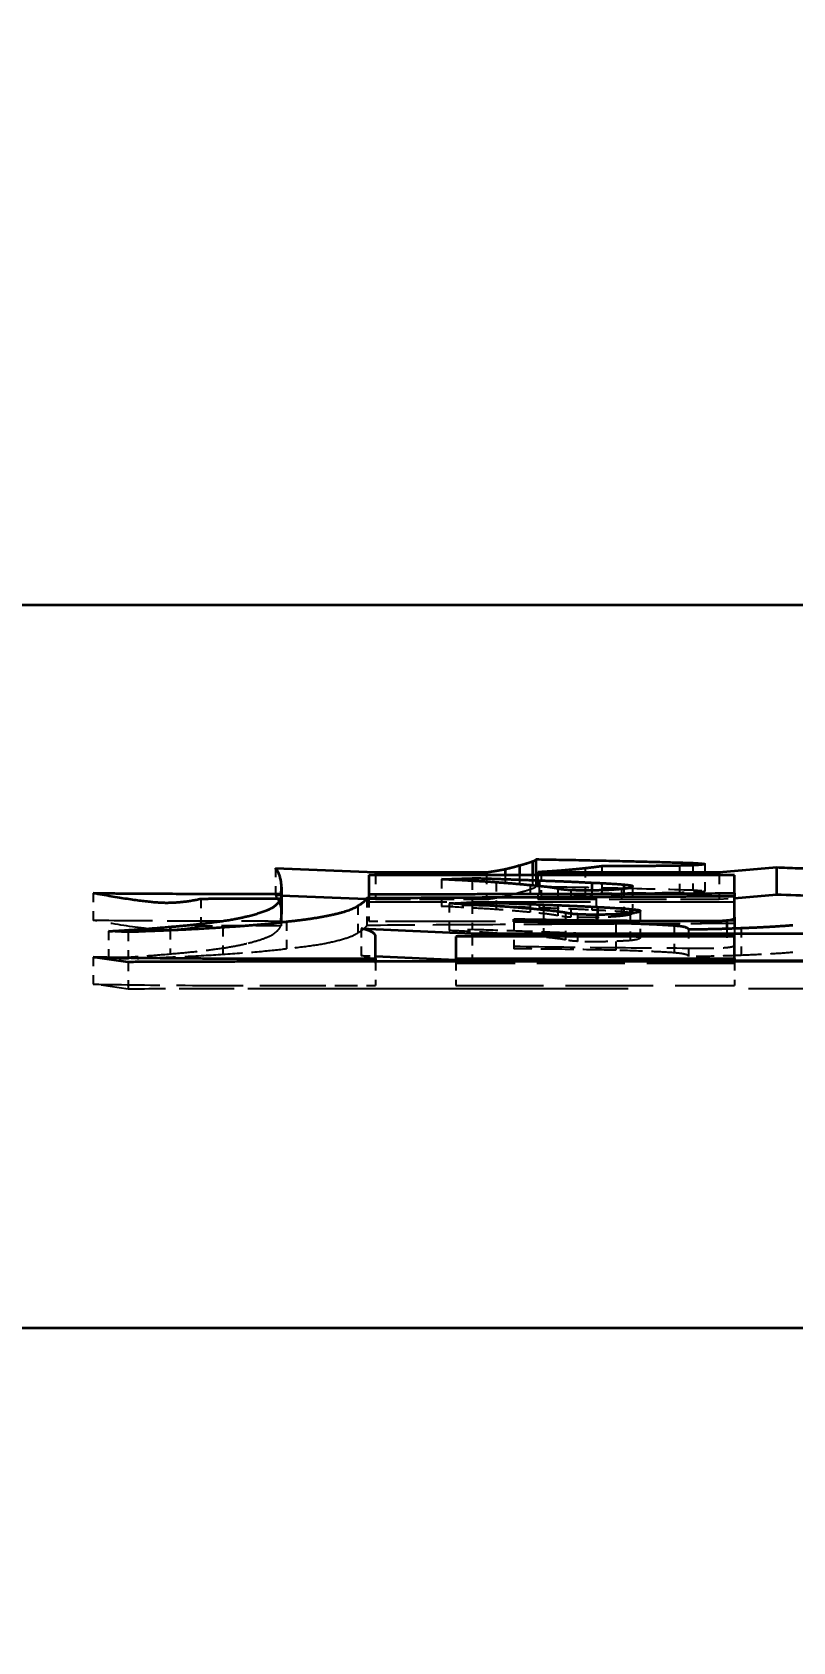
# Model space of a CAD drawing. Header units: millimetres. Extents: x 200 to 5740, y 200 to 4000.
# Drawn here: x 3976.83 to 3985.25, y 1942.54 to 1960.34 of the extents above; entities that cross this region are included whole.
import ezdxf

# ---------------------------------------------------------------- set-up
doc = ezdxf.new("R2010")
doc.units = ezdxf.units.MM
doc.header["$LTSCALE"] = 20
doc.linetypes.add('DASHED', pattern=[0.2067, 0.1654, -0.0413])
for name, color, linetype, lineweight in [('可見 (ISO)', 7, 'Continuous', 35), ('標註 (ISO)', 7, 'Continuous', 18), ('隱藏 (ISO)', 7, 'DASHED', 25)]:
    doc.layers.add(name, color=color, linetype=linetype, lineweight=lineweight)
doc.styles.add('註記文字 (JIS)', font='kaiu.ttf')
doc.dimstyles.new('預設 (JIS)', dxfattribs={"dimscale": 20, "dimtxt": 3, "dimasz": 3, "dimexe": 2, "dimexo": 1, "dimgap": 0.8, "dimtad": 1, "dimrnd": 1e-08, "dimdsep": 46, "dimtxsty": '註記文字 (JIS)', "dimblk": 'Filled-1', "dimcen": 0.09, "dimdle": 10, "dimclrd": 256, "dimclre": 256, "dimclrt": 256, "dimadec": 0, "dimazin": 2, "dimtfac": 0.833333, "dimtmove": 0, "dimatfit": 3, "dimfxl": 0, "dimtolj": 1, "dimtzin": 0, "dimlwd": -1, "dimlwe": -1, "dimarcsym": 0})

# ---------------------------------------------------------------- blocks, each defined once
blk = doc.blocks.new('Filled-1')
at = {"color": 0}
for p, q in [((0, 0), (-1, 0.16667)), ((-1, 0.16667), (-1, -0.16667)), ((-1, 0), (0, 0)), ((-1, -0.16667), (0, 0))]:
    blk.add_line(p, q, dxfattribs=at)
at = {"color": 0, "flags": 128}
blk.add_lwpolyline([(-1, -0.16667), (0, 0)], dxfattribs=at)
at = {"color": 0}
blk.add_solid([(-1, -0.16667), (0, 0), (-1, 0.16667), (-1, -0.16667)], dxfattribs=at)
blk = doc.blocks.new('*D40')
at = {"layer": 'Defpoints', "color": 0}
for p in [(3955.283, 2448.006), (4476.873, 2448.006), (4342.783, 958.006)]:
    blk.add_point(p, dxfattribs=at)
at = {"layer": '標註 (ISO)'}
for p, q in [((3975.283, 2448.006), (4516.873, 2448.006)), ((4476.873, 1018.006), (4476.873, 2388.006)), ((4362.783, 958.006), (4516.873, 958.006))]:
    blk.add_line(p, q, dxfattribs=at)
at = {"layer": '標註 (ISO)', "xscale": 60, "yscale": 60, "zscale": 60}
for p, rotation in [((4476.873, 2448.006), 90), ((4476.873, 958.006), 270)]:
    blk.add_blockref('Filled-1', p, dxfattribs=dict(at, rotation=rotation))
at = {"layer": '標註 (ISO)', "insert": (4396.895, 1625.603), "char_height": 60, "attachment_point": 1, "rotation": 90, "style": '註記文字 (JIS)'}
blk.add_mtext('\\A1;1490', dxfattribs=at)

msp = doc.modelspace()

# ---------------------------------------------------------------- linework, layer by layer
at = {"layer": '可見 (ISO)'}
for p, q in [((3772.283, 1954.006), (4222.283, 1954.006)), ((3982.221, 1951.125), (3982.221, 1951.015)), ((3982.367, 1951.17), (3982.367, 1951.015)), ((3982.403, 1951.192), (3982.403, 1951.015)), ((3984.141, 1951.151), (3984.141, 1951.125)), ((3979.522, 1951.093), (3980.628, 1951.048)), ((3980.555, 1951.015), (3980.555, 1950.807)), ((3984.603, 1951.015), (3980.555, 1951.015)), ((3980.628, 1951.048), (3980.628, 1951.015)), ((3980.628, 1951.048), (3981.856, 1951.048)), ((3981.358, 1950.97), (3981.698, 1950.984)), ((3981.698, 1950.984), (3981.698, 1950.953)), ((3981.856, 1951.048), (3981.856, 1951.015)), ((3982.063, 1951.083), (3982.063, 1951.015)), ((3982.427, 1951.048), (3984.433, 1951.048)), ((3982.427, 1951.048), (3982.427, 1951.015)), ((3982.44, 1950.958), (3982.44, 1950.895)), ((3984.433, 1951.048), (3985.065, 1951.103)), ((3984.433, 1951.048), (3984.433, 1951.015)), ((3984.603, 1950.816), (3984.603, 1951.015)), ((3985.065, 1951.103), (3985.065, 1950.803)), ((3979.583, 1950.808), (3979.583, 1950.756)), ((3979.588, 1950.884), (3979.588, 1950.584)), ((3979.588, 1950.791), (3980.527, 1950.753)), ((3980.555, 1950.807), (3980.555, 1950.76)), ((3980.555, 1950.807), (3980.738, 1950.807)), ((3983.023, 1950.933), (3983.023, 1950.847)), ((3983.376, 1950.912), (3983.376, 1950.864)), ((3984.603, 1950.816), (3984.603, 1950.781)), ((3984.603, 1950.763), (3985.065, 1950.803)), ((3984.603, 1950.55), (3984.603, 1950.781)), ((3979.583, 1950.756), (3979.583, 1950.492)), ((3981.443, 1950.703), (3981.698, 1950.717)), ((3981.698, 1950.717), (3981.698, 1950.69)), ((3982.488, 1950.69), (3982.488, 1950.631)), ((3983.084, 1950.664), (3983.084, 1950.579)), ((3983.448, 1950.641), (3983.448, 1950.592)), ((3978.355, 1950.445), (3978.355, 1950.405)), ((3980.47, 1950.426), (3981.698, 1950.372)), ((3982.16, 1950.5), (3982.16, 1950.53)), ((3984.518, 1950.517), (3984.518, 1950.422)), ((3984.603, 1950.55), (3984.603, 1950.425)), ((3977.893, 1950.387), (3977.675, 1950.396)), ((3980.628, 1950.093), (3980.628, 1950.342)), ((3981.516, 1950.337), (3981.516, 1950.093)), ((3984.603, 1950.337), (3981.516, 1950.337)), ((3981.698, 1950.372), (3981.698, 1950.337)), ((3981.698, 1950.372), (3992.638, 1950.372)), ((3984.603, 1950.093), (3984.603, 1950.337)), ((3977.893, 1950.055), (3977.504, 1950.11)), ((3979.826, 1950.093), (3980.628, 1950.093)), ((3996.747, 1950.06), (3979.826, 1950.06)), ((3980.628, 1950.12), (3981.516, 1950.08)), ((3980.628, 1950.093), (3980.628, 1950.06)), ((3981.516, 1950.093), (3981.516, 1950.06)), ((3981.516, 1950.093), (3984.603, 1950.093)), ((3984.603, 1950.093), (3984.603, 1950.06)), ((3984.603, 1950.072), (3985.551, 1950.072)), ((4222.283, 1946.006), (3772.283, 1946.006))]:
    msp.add_line(p, q, dxfattribs=at)
for points, degree in [([(3982.063, 1951.083), (3982.148, 1951.103), (3982.221, 1951.125)], 2), ([(3982.221, 1951.125), (3982.306, 1951.146), (3982.367, 1951.17)], 2), ([(3982.367, 1951.17), (3982.403, 1951.181), (3982.403, 1951.192)], 2), ([(3982.403, 1951.192), (3983.351, 1951.176), (3984.141, 1951.151)], 2), ([(3983.995, 1951.121), (3983.534, 1951.114), (3983.132, 1951.114)], 2), ([(3984.275, 1951.138), (3984.275, 1951.127), (3983.995, 1951.121)], 2), ([(3984.141, 1951.151), (3984.275, 1951.144), (3984.275, 1951.138)], 2), ([(3979.583, 1950.808), (3979.607, 1950.985), (3979.522, 1951.093)], 2), ([(3981.965, 1950.936), (3981.735, 1950.952), (3981.358, 1950.97)], 2), ([(3981.698, 1950.984), (3982.099, 1950.972), (3982.44, 1950.958)], 2), ([(3981.856, 1951.048), (3981.978, 1951.066), (3982.063, 1951.083)], 2), ([(3982.464, 1951.051), (3982.44, 1951.048), (3982.427, 1951.048)], 2), ([(3982.44, 1950.958), (3982.829, 1950.944), (3983.023, 1950.933)], 2), ([(3982.731, 1951.07), (3982.61, 1951.059), (3982.464, 1951.051)], 2), ([(3982.95, 1951.091), (3982.853, 1951.08), (3982.731, 1951.07)], 2), ([(3983.132, 1951.114), (3983.047, 1951.102), (3982.95, 1951.091)], 2), ([(3985.065, 1951.103), (3985.794, 1951.077), (3986.135, 1951.051)], 2), ([(3978.319, 1950.708), (3978.088, 1950.708), (3977.504, 1950.817)], 2), ([(3977.504, 1950.817), (3978.331, 1950.81), (3979.583, 1950.808)], 2), ([(3983.072, 1950.774), (3981.722, 1950.767), (3980.531, 1950.76)], 2), ([(3980.738, 1950.807), (3982.488, 1950.807), (3984.603, 1950.816)], 2), ([(3982.342, 1950.904), (3982.16, 1950.921), (3981.965, 1950.936)], 2), ([(3982.646, 1950.867), (3982.549, 1950.886), (3982.342, 1950.904)], 2), ([(3982.792, 1950.85), (3982.707, 1950.853), (3982.646, 1950.867)], 2), ([(3982.974, 1950.847), (3982.865, 1950.847), (3982.792, 1950.85)], 2), ([(3983.351, 1950.861), (3983.193, 1950.847), (3982.974, 1950.847)], 2), ([(3983.023, 1950.933), (3983.29, 1950.922), (3983.376, 1950.912)], 2), ([(3984.603, 1950.781), (3983.898, 1950.777), (3983.072, 1950.774)], 2), ([(3983.473, 1950.895), (3983.473, 1950.874), (3983.351, 1950.861)], 2), ([(3983.376, 1950.912), (3983.473, 1950.905), (3983.473, 1950.895)], 2), ([(3985.065, 1950.803), (3985.209, 1950.798), (3985.353, 1950.793), (3985.491, 1950.787)], 3), ([(3978.696, 1950.752), (3978.501, 1950.708), (3978.319, 1950.708)], 2), ([(3979.583, 1950.756), (3979.121, 1950.754), (3978.696, 1950.752)], 2), ([(3979.218, 1950.564), (3979.401, 1950.609), (3979.486, 1950.656)], 2), ([(3979.486, 1950.656), (3979.559, 1950.702), (3979.583, 1950.756)], 2), ([(3980.434, 1950.676), (3980.373, 1950.626), (3980.154, 1950.576)], 2), ([(3980.531, 1950.76), (3980.507, 1950.717), (3980.434, 1950.676)], 2), ([(3982.038, 1950.669), (3981.82, 1950.685), (3981.443, 1950.703)], 2), ([(3981.698, 1950.717), (3982.123, 1950.705), (3982.488, 1950.69)], 2), ([(3982.427, 1950.637), (3982.245, 1950.654), (3982.038, 1950.669)], 2), ([(3982.731, 1950.6), (3982.622, 1950.619), (3982.427, 1950.637)], 2), ([(3982.488, 1950.69), (3982.865, 1950.676), (3983.084, 1950.664)], 2), ([(3982.865, 1950.583), (3982.792, 1950.586), (3982.731, 1950.6)], 2), ([(3983.448, 1950.592), (3983.266, 1950.578), (3983.047, 1950.578)], 2), ([(3983.084, 1950.664), (3983.351, 1950.651), (3983.448, 1950.641)], 2), ([(3983.448, 1950.641), (3983.558, 1950.633), (3983.558, 1950.623)], 2), ([(3983.558, 1950.623), (3983.558, 1950.604), (3983.448, 1950.592)], 2), ([(3977.675, 1950.396), (3978.051, 1950.417), (3978.355, 1950.445)], 2), ([(3978.939, 1950.437), (3978.574, 1950.411), (3977.893, 1950.387)], 2), ([(3978.355, 1950.445), (3978.635, 1950.468), (3978.841, 1950.496)], 2), ([(3978.841, 1950.496), (3979.06, 1950.524), (3979.218, 1950.564)], 2), ([(3979.644, 1950.499), (3979.388, 1950.466), (3978.939, 1950.437)], 2), ([(3979.583, 1950.509), (3979.586, 1950.534), (3979.588, 1950.559), (3979.588, 1950.584)], 3), ([(3980.154, 1950.576), (3979.972, 1950.534), (3979.644, 1950.499)], 2), ([(3980.628, 1950.342), (3980.628, 1950.39), (3980.47, 1950.426)], 2), ([(3982.16, 1950.53), (3983.327, 1950.509), (3984.275, 1950.509)], 2), ([(3983.29, 1950.484), (3982.804, 1950.496), (3982.16, 1950.5)], 2), ([(3983.047, 1950.578), (3982.95, 1950.578), (3982.865, 1950.583)], 2), ([(3983.935, 1950.456), (3983.752, 1950.472), (3983.29, 1950.484)], 2), ([(3984.093, 1950.415), (3984.093, 1950.445), (3983.935, 1950.456)], 2), ([(3984.676, 1950.428), (3984.36, 1950.415), (3984.093, 1950.415)], 2), ([(3984.275, 1950.509), (3984.457, 1950.509), (3984.518, 1950.517)], 2), ([(3984.518, 1950.517), (3984.603, 1950.522), (3984.603, 1950.55)], 2), ([(3985.247, 1950.461), (3985.029, 1950.441), (3984.676, 1950.428)], 2), ([(3977.504, 1950.11), (3978.38, 1950.093), (3979.826, 1950.093)], 2), ([(3979.826, 1950.06), (3978.416, 1950.059), (3977.893, 1950.055)], 2)]:
    msp.add_open_spline(points, degree=degree, dxfattribs=at)
at = {"layer": '隱藏 (ISO)', "ltscale": 0.02847}
for p, q in [((3983.995, 1951.121), (3983.995, 1950.822)), ((3984.275, 1951.138), (3984.275, 1950.838)), ((3979.522, 1951.093), (3979.522, 1950.793)), ((3981.358, 1950.97), (3981.358, 1950.671)), ((3982.464, 1951.051), (3982.464, 1950.752)), ((3982.95, 1951.091), (3982.95, 1950.791)), ((3983.132, 1951.114), (3983.132, 1950.814)), ((3977.504, 1950.817), (3977.504, 1950.518)), ((3981.965, 1950.936), (3981.965, 1950.637)), ((3982.342, 1950.904), (3982.342, 1950.605)), ((3982.646, 1950.867), (3982.646, 1950.568)), ((3982.792, 1950.85), (3982.792, 1950.551)), ((3983.072, 1950.774), (3983.072, 1950.475)), ((3983.351, 1950.861), (3983.351, 1950.562)), ((3983.473, 1950.895), (3983.473, 1950.596)), ((3978.696, 1950.752), (3978.696, 1950.453)), ((3980.434, 1950.676), (3980.434, 1950.377)), ((3980.531, 1950.76), (3980.531, 1950.46)), ((3981.443, 1950.703), (3981.443, 1950.404)), ((3982.731, 1950.6), (3982.731, 1950.301)), ((3983.448, 1950.592), (3983.448, 1950.292)), ((3983.558, 1950.623), (3983.558, 1950.323)), ((3978.939, 1950.437), (3978.939, 1950.138)), ((3979.644, 1950.499), (3979.644, 1950.2)), ((3980.47, 1950.426), (3980.47, 1950.127)), ((3982.16, 1950.5), (3982.16, 1950.201)), ((3982.865, 1950.583), (3982.865, 1950.284)), ((3983.29, 1950.484), (3983.29, 1950.185)), ((3983.935, 1950.456), (3983.935, 1950.157)), ((3984.093, 1950.415), (3984.093, 1950.116)), ((3984.676, 1950.428), (3984.676, 1950.129)), ((3977.675, 1950.396), (3977.675, 1950.097)), ((3977.893, 1950.387), (3977.893, 1950.087)), ((3977.504, 1950.11), (3977.504, 1949.81)), ((3977.893, 1950.055), (3977.893, 1949.756))]:
    msp.add_line(p, q, dxfattribs=at)
at = {"layer": '隱藏 (ISO)', "ltscale": 0.026013}
msp.add_line((3984.141, 1951.125), (3984.141, 1950.852), dxfattribs=at)
at = {"layer": '隱藏 (ISO)', "ltscale": 0.025336}
for p, q in [((3980.628, 1951.015), (3980.628, 1950.749)), ((3981.856, 1951.015), (3981.856, 1950.749)), ((3982.427, 1951.015), (3982.427, 1950.749)), ((3984.433, 1951.015), (3984.433, 1950.749))]:
    msp.add_line(p, q, dxfattribs=at)
at = {"layer": '隱藏 (ISO)', "ltscale": 0.022412}
msp.add_line((3981.698, 1950.953), (3981.698, 1950.717), dxfattribs=at)
at = {"layer": '隱藏 (ISO)', "ltscale": 0.021988}
msp.add_line((3982.063, 1951.015), (3982.063, 1950.784), dxfattribs=at)
at = {"layer": '隱藏 (ISO)', "ltscale": 0.017998}
msp.add_line((3982.221, 1951.015), (3982.221, 1950.826), dxfattribs=at)
at = {"layer": '隱藏 (ISO)', "ltscale": 0.013724}
msp.add_line((3982.367, 1951.015), (3982.367, 1950.87), dxfattribs=at)
at = {"layer": '隱藏 (ISO)', "ltscale": 0.011587}
msp.add_line((3982.403, 1951.015), (3982.403, 1950.893), dxfattribs=at)
at = {"layer": '隱藏 (ISO)', "ltscale": 0.007449}
msp.add_line((3979.522, 1950.793), (3979.588, 1950.791), dxfattribs=at)
at = {"layer": '隱藏 (ISO)', "ltscale": 0.022475}
msp.add_line((3982.44, 1950.895), (3982.44, 1950.658), dxfattribs=at)
at = {"layer": '隱藏 (ISO)', "ltscale": 0.020225}
msp.add_line((3983.023, 1950.847), (3983.023, 1950.634), dxfattribs=at)
at = {"layer": '隱藏 (ISO)', "ltscale": 0.023891}
msp.add_line((3983.376, 1950.864), (3983.376, 1950.613), dxfattribs=at)
at = {"layer": '隱藏 (ISO)', "ltscale": 0.011488}
msp.add_line((3980.527, 1950.753), (3980.628, 1950.749), dxfattribs=at)
at = {"layer": '隱藏 (ISO)', "ltscale": 0.023995}
msp.add_line((3980.555, 1950.76), (3980.555, 1950.508), dxfattribs=at)
at = {"layer": '隱藏 (ISO)', "ltscale": 0.385393}
msp.add_line((3984.603, 1950.716), (3980.555, 1950.716), dxfattribs=at)
at = {"layer": '隱藏 (ISO)', "ltscale": 0.116821}
msp.add_line((3980.628, 1950.749), (3981.856, 1950.749), dxfattribs=at)
at = {"layer": '隱藏 (ISO)', "ltscale": 0.038434}
msp.add_line((3981.358, 1950.671), (3981.698, 1950.684), dxfattribs=at)
at = {"layer": '隱藏 (ISO)', "ltscale": 0.025919}
msp.add_line((3981.698, 1950.69), (3981.698, 1950.417), dxfattribs=at)
at = {"layer": '隱藏 (ISO)', "ltscale": 0.19091}
msp.add_line((3982.427, 1950.749), (3984.433, 1950.749), dxfattribs=at)
at = {"layer": '隱藏 (ISO)', "ltscale": 0.022857}
msp.add_line((3982.488, 1950.631), (3982.488, 1950.39), dxfattribs=at)
at = {"layer": '隱藏 (ISO)', "ltscale": 0.027834}
msp.add_line((3984.433, 1950.749), (3984.603, 1950.763), dxfattribs=at)
at = {"layer": '隱藏 (ISO)', "ltscale": 0.003239}
msp.add_line((3979.583, 1950.492), (3979.583, 1950.457), dxfattribs=at)
at = {"layer": '隱藏 (ISO)', "ltscale": 0.017265}
msp.add_line((3980.555, 1950.508), (3980.738, 1950.508), dxfattribs=at)
at = {"layer": '隱藏 (ISO)', "ltscale": 0.031919}
msp.add_line((3981.443, 1950.404), (3981.698, 1950.417), dxfattribs=at)
at = {"layer": '隱藏 (ISO)', "ltscale": 0.020358}
msp.add_line((3983.084, 1950.579), (3983.084, 1950.364), dxfattribs=at)
at = {"layer": '隱藏 (ISO)', "ltscale": 0.019494}
msp.add_line((3984.518, 1950.422), (3984.518, 1950.217), dxfattribs=at)
at = {"layer": '隱藏 (ISO)', "ltscale": 0.00831}
msp.add_line((3984.603, 1950.425), (3984.603, 1950.337), dxfattribs=at)
at = {"layer": '隱藏 (ISO)', "ltscale": 0.024679}
msp.add_line((3978.355, 1950.405), (3978.355, 1950.145), dxfattribs=at)
at = {"layer": '隱藏 (ISO)', "ltscale": 0.025193}
msp.add_line((3981.698, 1950.337), (3981.698, 1950.072), dxfattribs=at)
at = {"layer": '隱藏 (ISO)', "ltscale": 0.025604}
msp.add_line((3977.893, 1950.087), (3977.675, 1950.097), dxfattribs=at)
at = {"layer": '隱藏 (ISO)', "ltscale": 0.018469}
msp.add_line((3980.47, 1950.127), (3980.628, 1950.12), dxfattribs=at)
at = {"layer": '隱藏 (ISO)', "ltscale": 0.025265}
for p, q in [((3980.628, 1950.06), (3980.628, 1949.794)), ((3981.516, 1950.06), (3981.516, 1949.794)), ((3984.603, 1950.06), (3984.603, 1949.794))]:
    msp.add_line(p, q, dxfattribs=at)
at = {"layer": '隱藏 (ISO)', "ltscale": 0.021325}
msp.add_line((3981.516, 1950.08), (3981.698, 1950.072), dxfattribs=at)
at = {"layer": '隱藏 (ISO)', "ltscale": 0.276575}
msp.add_line((3981.698, 1950.072), (3984.603, 1950.072), dxfattribs=at)
at = {"layer": '隱藏 (ISO)', "ltscale": 0.293939}
for p, q in [((3984.603, 1950.038), (3981.516, 1950.038)), ((3981.516, 1949.794), (3984.603, 1949.794))]:
    msp.add_line(p, q, dxfattribs=at)
at = {"layer": '隱藏 (ISO)', "ltscale": 0.09217}
msp.add_line((3977.893, 1949.756), (3977.504, 1949.81), dxfattribs=at)
at = {"layer": '隱藏 (ISO)', "ltscale": 0.076304}
msp.add_line((3979.826, 1949.794), (3980.628, 1949.794), dxfattribs=at)
at = {"layer": '隱藏 (ISO)', "ltscale": 1.611329}
msp.add_line((3996.747, 1949.76), (3979.826, 1949.76), dxfattribs=at)
at = {"layer": '隱藏 (ISO)', "ltscale": 0.324429}
msp.add_open_spline([(3979.588, 1950.584), (3979.588, 1950.613), (3979.586, 1950.641), (3979.571, 1950.709), (3979.554, 1950.753), (3979.522, 1950.793)], degree=3, knots=[-0.3342074, -0.3342074, -0.3342074, -0.3342074, -0.1986465, -0.1986465, 0, 0, 0, 0], dxfattribs=at)
at = {"layer": '隱藏 (ISO)', "ltscale": 0.057782}
msp.add_open_spline([(3981.856, 1950.749), (3981.896, 1950.755), (3981.933, 1950.76), (3982.002, 1950.772), (3982.034, 1950.778), (3982.063, 1950.784)], degree=3, knots=[-0.06076224, -0.06076224, -0.06076224, -0.06076224, -0.02978654, -0.02978654, 0, 0, 0, 0], dxfattribs=at)
at = {"layer": '隱藏 (ISO)', "ltscale": 0.066463}
msp.add_open_spline([(3982.063, 1950.784), (3982.092, 1950.79), (3982.119, 1950.797), (3982.172, 1950.811), (3982.197, 1950.818), (3982.221, 1950.826)], degree=3, knots=[-0.06980935, -0.06980935, -0.06980935, -0.06980935, -0.0360205, -0.0360205, 0, 0, 0, 0], dxfattribs=at)
at = {"layer": '隱藏 (ISO)', "ltscale": 0.070757}
msp.add_open_spline([(3982.221, 1950.826), (3982.25, 1950.833), (3982.276, 1950.84), (3982.325, 1950.855), (3982.347, 1950.863), (3982.367, 1950.87)], degree=3, knots=[-0.07433679, -0.07433679, -0.07433679, -0.07433679, -0.03824014, -0.03824014, 0, 0, 0, 0], dxfattribs=at)
at = {"layer": '隱藏 (ISO)', "ltscale": 0.034859}
msp.add_open_spline([(3982.367, 1950.87), (3982.379, 1950.874), (3982.388, 1950.878), (3982.4, 1950.885), (3982.403, 1950.889), (3982.403, 1950.893)], degree=3, knots=[-0.03673689, -0.03673689, -0.03673689, -0.03673689, -0.01827872, -0.01827872, 0, 0, 0, 0], dxfattribs=at)
at = {"layer": '隱藏 (ISO)', "ltscale": 0.177545}
msp.add_open_spline([(3982.403, 1950.893), (3982.71, 1950.887), (3983.014, 1950.881), (3983.594, 1950.868), (3983.871, 1950.86), (3984.141, 1950.852)], degree=3, knots=[-0.1865182, -0.1865182, -0.1865182, -0.1865182, -0.0907955, -0.0907955, 0, 0, 0, 0], dxfattribs=at)
at = {"layer": '隱藏 (ISO)', "ltscale": 0.038521}
msp.add_open_spline([(3982.731, 1950.77), (3982.691, 1950.767), (3982.649, 1950.764), (3982.56, 1950.757), (3982.513, 1950.754), (3982.464, 1950.752)], degree=3, knots=[-0.04058061, -0.04058061, -0.04058061, -0.04058061, -0.02001078, -0.02001078, 0, 0, 0, 0], dxfattribs=at)
at = {"layer": '隱藏 (ISO)', "ltscale": 0.03845}
msp.add_open_spline([(3982.95, 1950.791), (3982.917, 1950.788), (3982.883, 1950.784), (3982.81, 1950.777), (3982.771, 1950.774), (3982.731, 1950.77)], degree=3, knots=[-0.04047426, -0.04047426, -0.04047426, -0.04047426, -0.02056498, -0.02056498, 0, 0, 0, 0], dxfattribs=at)
at = {"layer": '隱藏 (ISO)', "ltscale": 0.039777}
msp.add_open_spline([(3983.132, 1950.814), (3983.104, 1950.81), (3983.075, 1950.807), (3983.014, 1950.799), (3982.983, 1950.795), (3982.95, 1950.791)], degree=3, knots=[-0.04187522, -0.04187522, -0.04187522, -0.04187522, -0.02079665, -0.02079665, 0, 0, 0, 0], dxfattribs=at)
at = {"layer": '隱藏 (ISO)', "ltscale": 0.083132}
msp.add_open_spline([(3983.995, 1950.822), (3983.849, 1950.819), (3983.699, 1950.818), (3983.411, 1950.815), (3983.272, 1950.814), (3983.132, 1950.814)], degree=3, knots=[-0.08731141, -0.08731141, -0.08731141, -0.08731141, -0.04175688, -0.04175688, 0, 0, 0, 0], dxfattribs=at)
at = {"layer": '隱藏 (ISO)', "ltscale": 0.039262}
msp.add_open_spline([(3984.275, 1950.838), (3984.275, 1950.837), (3984.273, 1950.836), (3984.267, 1950.835), (3984.261, 1950.834), (3984.24, 1950.831), (3984.219, 1950.83), (3984.142, 1950.826), (3984.07, 1950.823), (3983.995, 1950.822)], degree=3, knots=[-0.04494475, -0.04494475, -0.04494475, -0.04494475, -0.03983599, -0.03983599, -0.03475503, -0.03475503, -0.02363214, -0.02363214, 0, 0, 0, 0], dxfattribs=at)
at = {"layer": '隱藏 (ISO)', "ltscale": 0.024986}
msp.add_open_spline([(3984.141, 1950.852), (3984.169, 1950.85), (3984.196, 1950.848), (3984.237, 1950.845), (3984.254, 1950.844), (3984.271, 1950.841), (3984.275, 1950.839), (3984.275, 1950.838)], degree=3, knots=[-0.02611918, -0.02611918, -0.02611918, -0.02611918, -0.01500285, -0.01500285, -0.00586124, -0.00586124, 0, 0, 0, 0], dxfattribs=at)
at = {"layer": '隱藏 (ISO)', "ltscale": 0.078629}
msp.add_open_spline([(3981.965, 1950.637), (3981.882, 1950.642), (3981.79, 1950.648), (3981.589, 1950.659), (3981.473, 1950.665), (3981.358, 1950.671)], degree=3, knots=[-0.08192905, -0.08192905, -0.08192905, -0.08192905, -0.04448727, -0.04448727, 0, 0, 0, 0], dxfattribs=at)
at = {"layer": '隱藏 (ISO)', "ltscale": 0.081385}
msp.add_open_spline([(3981.698, 1950.684), (3981.829, 1950.681), (3981.958, 1950.676), (3982.205, 1950.668), (3982.324, 1950.663), (3982.44, 1950.658)], degree=3, knots=[-0.08555652, -0.08555652, -0.08555652, -0.08555652, -0.04191857, -0.04191857, 0, 0, 0, 0], dxfattribs=at)
at = {"layer": '隱藏 (ISO)', "ltscale": 0.06129}
msp.add_open_spline([(3982.342, 1950.605), (3982.283, 1950.61), (3982.221, 1950.616), (3982.095, 1950.626), (3982.031, 1950.632), (3981.965, 1950.637)], degree=3, knots=[-0.06444964, -0.06444964, -0.06444964, -0.06444964, -0.03166421, -0.03166421, 0, 0, 0, 0], dxfattribs=at)
at = {"layer": '隱藏 (ISO)', "ltscale": 0.063832}
msp.add_open_spline([(3982.646, 1950.568), (3982.613, 1950.574), (3982.571, 1950.581), (3982.469, 1950.593), (3982.409, 1950.599), (3982.342, 1950.605)], degree=3, knots=[-0.06718968, -0.06718968, -0.06718968, -0.06718968, -0.03454288, -0.03454288, 0, 0, 0, 0], dxfattribs=at)
at = {"layer": '隱藏 (ISO)', "ltscale": 0.005832}
msp.add_open_spline([(3982.464, 1950.752), (3982.457, 1950.751), (3982.449, 1950.75), (3982.439, 1950.749), (3982.436, 1950.749), (3982.432, 1950.749), (3982.431, 1950.749), (3982.429, 1950.749), (3982.428, 1950.749), (3982.427, 1950.749)], degree=3, knots=[-0.004912926, -0.004912926, -0.004912926, -0.004912926, -0.001652099, -0.001652099, -0.000677462, -0.000677462, -0.000254313, -0.000254313, 0, 0, 0, 0], dxfattribs=at)
at = {"layer": '隱藏 (ISO)', "ltscale": 0.067481}
msp.add_open_spline([(3982.44, 1950.658), (3982.554, 1950.654), (3982.672, 1950.65), (3982.863, 1950.642), (3982.949, 1950.638), (3983.023, 1950.634)], degree=3, knots=[-0.0697217, -0.0697217, -0.0697217, -0.0697217, -0.0302783, -0.0302783, 0, 0, 0, 0], dxfattribs=at)
at = {"layer": '隱藏 (ISO)', "ltscale": 0.04697}
msp.add_open_spline([(3983.023, 1950.634), (3983.103, 1950.63), (3983.187, 1950.626), (3983.301, 1950.619), (3983.345, 1950.616), (3983.376, 1950.613)], degree=3, knots=[-0.04840958, -0.04840958, -0.04840958, -0.04840958, -0.01918797, -0.01918797, 0, 0, 0, 0], dxfattribs=at)
at = {"layer": '隱藏 (ISO)', "ltscale": 0.053888}
msp.add_open_spline([(3983.473, 1950.596), (3983.473, 1950.589), (3983.465, 1950.583), (3983.424, 1950.572), (3983.395, 1950.567), (3983.351, 1950.562)], degree=3, knots=[-0.05647981, -0.05647981, -0.05647981, -0.05647981, -0.02580204, -0.02580204, 0, 0, 0, 0], dxfattribs=at)
at = {"layer": '隱藏 (ISO)', "ltscale": 0.028658}
msp.add_open_spline([(3983.376, 1950.613), (3983.407, 1950.61), (3983.432, 1950.608), (3983.465, 1950.602), (3983.473, 1950.599), (3983.473, 1950.596)], degree=3, knots=[-0.03045173, -0.03045173, -0.03045173, -0.03045173, -0.01528057, -0.01528057, 0, 0, 0, 0], dxfattribs=at)
at = {"layer": '隱藏 (ISO)', "ltscale": 0.198468}
msp.add_open_spline([(3977.504, 1950.518), (3977.809, 1950.515), (3978.13, 1950.513), (3978.815, 1950.51), (3979.205, 1950.509), (3979.583, 1950.509)], degree=3, knots=[-0.2057909, -0.2057909, -0.2057909, -0.2057909, -0.1134559, -0.1134559, 0, 0, 0, 0], dxfattribs=at)
at = {"layer": '隱藏 (ISO)', "ltscale": 0.18872}
msp.add_open_spline([(3978.319, 1950.409), (3978.314, 1950.409), (3978.309, 1950.409), (3978.299, 1950.409), (3978.294, 1950.409), (3978.277, 1950.41), (3978.266, 1950.41), (3978.229, 1950.412), (3978.204, 1950.414), (3978.118, 1950.421), (3978.054, 1950.429), (3977.836, 1950.458), (3977.655, 1950.49), (3977.504, 1950.518)], degree=3, knots=[-0.2207099, -0.2207099, -0.2207099, -0.2207099, -0.2181921, -0.2181921, -0.2154417, -0.2154417, -0.2089362, -0.2089362, -0.1919164, -0.1919164, -0.1443124, -0.1443124, 0, 0, 0, 0], dxfattribs=at)
at = {"layer": '隱藏 (ISO)', "ltscale": 0.080015}
msp.add_open_spline([(3978.696, 1950.453), (3978.64, 1950.44), (3978.558, 1950.424), (3978.444, 1950.414), (3978.422, 1950.412), (3978.385, 1950.41), (3978.371, 1950.41), (3978.343, 1950.409), (3978.331, 1950.409), (3978.319, 1950.409)], degree=3, knots=[-0.07025941, -0.07025941, -0.07025941, -0.07025941, -0.01831427, -0.01831427, -0.00872813, -0.00872813, -0.00374676, -0.00374676, 0, 0, 0, 0], dxfattribs=at)
at = {"layer": '隱藏 (ISO)', "ltscale": 0.084607}
msp.add_open_spline([(3979.583, 1950.457), (3979.432, 1950.456), (3979.281, 1950.455), (3978.985, 1950.454), (3978.84, 1950.454), (3978.696, 1950.453)], degree=3, knots=[-0.08889819, -0.08889819, -0.08889819, -0.08889819, -0.04351824, -0.04351824, 0, 0, 0, 0], dxfattribs=at)
at = {"layer": '隱藏 (ISO)', "ltscale": 0.155331}
msp.add_open_spline([(3979.486, 1950.357), (3979.511, 1950.373), (3979.531, 1950.389), (3979.563, 1950.422), (3979.575, 1950.439), (3979.583, 1950.457)], degree=3, knots=[-0.1628245, -0.1628245, -0.1628245, -0.1628245, -0.0849859, -0.0849859, 0, 0, 0, 0], dxfattribs=at)
at = {"layer": '隱藏 (ISO)', "ltscale": 0.129917}
msp.add_open_spline([(3980.531, 1950.46), (3980.523, 1950.446), (3980.511, 1950.432), (3980.479, 1950.404), (3980.459, 1950.391), (3980.434, 1950.377)], degree=3, knots=[-0.136493, -0.136493, -0.136493, -0.136493, -0.067122, -0.067122, 0, 0, 0, 0], dxfattribs=at)
at = {"layer": '隱藏 (ISO)', "ltscale": 0.242844}
msp.add_open_spline([(3983.072, 1950.475), (3982.636, 1950.472), (3982.198, 1950.47), (3981.352, 1950.465), (3980.941, 1950.463), (3980.531, 1950.46)], degree=3, knots=[-0.2547965, -0.2547965, -0.2547965, -0.2547965, -0.1234301, -0.1234301, 0, 0, 0, 0], dxfattribs=at)
at = {"layer": '隱藏 (ISO)', "ltscale": 0.368362}
msp.add_open_spline([(3980.738, 1950.508), (3981.35, 1950.508), (3981.968, 1950.508), (3983.253, 1950.511), (3983.931, 1950.514), (3984.603, 1950.516)], degree=3, knots=[-0.385797, -0.385797, -0.385797, -0.385797, -0.2021676, -0.2021676, 0, 0, 0, 0], dxfattribs=at)
at = {"layer": '隱藏 (ISO)', "ltscale": 0.086007}
msp.add_open_spline([(3981.698, 1950.417), (3981.837, 1950.413), (3981.974, 1950.409), (3982.238, 1950.4), (3982.365, 1950.395), (3982.488, 1950.39)], degree=3, knots=[-0.09043348, -0.09043348, -0.09043348, -0.09043348, -0.04448142, -0.04448142, 0, 0, 0, 0], dxfattribs=at)
at = {"layer": '隱藏 (ISO)', "ltscale": 0.030566}
msp.add_open_spline([(3982.792, 1950.551), (3982.776, 1950.551), (3982.763, 1950.552), (3982.736, 1950.554), (3982.724, 1950.555), (3982.685, 1950.56), (3982.664, 1950.564), (3982.646, 1950.568)], degree=3, knots=[-0.03450823, -0.03450823, -0.03450823, -0.03450823, -0.02831153, -0.02831153, -0.0204581, -0.0204581, 0, 0, 0, 0], dxfattribs=at)
at = {"layer": '隱藏 (ISO)', "ltscale": 0.018593}
msp.add_open_spline([(3982.974, 1950.547), (3982.94, 1950.547), (3982.906, 1950.547), (3982.844, 1950.549), (3982.817, 1950.55), (3982.792, 1950.551)], degree=3, knots=[-0.01977312, -0.01977312, -0.01977312, -0.01977312, -0.00955139, -0.00955139, 0, 0, 0, 0], dxfattribs=at)
at = {"layer": '隱藏 (ISO)', "ltscale": 0.044553}
msp.add_open_spline([(3983.351, 1950.562), (3983.32, 1950.559), (3983.285, 1950.556), (3983.206, 1950.552), (3983.164, 1950.55), (3983.071, 1950.548), (3983.024, 1950.547), (3982.974, 1950.547)], degree=3, knots=[-0.04708602, -0.04708602, -0.04708602, -0.04708602, -0.03012676, -0.03012676, -0.01477071, -0.01477071, 0, 0, 0, 0], dxfattribs=at)
at = {"layer": '隱藏 (ISO)', "ltscale": 0.146138}
msp.add_open_spline([(3984.603, 1950.481), (3984.359, 1950.48), (3984.113, 1950.479), (3983.603, 1950.477), (3983.337, 1950.476), (3983.072, 1950.475)], degree=3, knots=[-0.153255, -0.153255, -0.153255, -0.153255, -0.0796438, -0.0796438, 0, 0, 0, 0], dxfattribs=at)
at = {"layer": '隱藏 (ISO)', "ltscale": 0.111375}
msp.add_open_spline([(3978.841, 1950.196), (3978.919, 1950.206), (3978.987, 1950.217), (3979.112, 1950.239), (3979.169, 1950.252), (3979.218, 1950.264)], degree=3, knots=[-0.1165074, -0.1165074, -0.1165074, -0.1165074, -0.0620608, -0.0620608, 0, 0, 0, 0], dxfattribs=at)
at = {"layer": '隱藏 (ISO)', "ltscale": 0.145792}
msp.add_open_spline([(3979.218, 1950.264), (3979.279, 1950.279), (3979.332, 1950.295), (3979.421, 1950.326), (3979.457, 1950.341), (3979.486, 1950.357)], degree=3, knots=[-0.1532452, -0.1532452, -0.1532452, -0.1532452, -0.0767955, -0.0767955, 0, 0, 0, 0], dxfattribs=at)
at = {"layer": '隱藏 (ISO)', "ltscale": 0.127985}
msp.add_open_spline([(3980.154, 1950.276), (3980.095, 1950.262), (3980.023, 1950.249), (3979.852, 1950.224), (3979.755, 1950.212), (3979.644, 1950.2)], degree=3, knots=[-0.134621, -0.134621, -0.134621, -0.134621, -0.0659167, -0.0659167, 0, 0, 0, 0], dxfattribs=at)
at = {"layer": '隱藏 (ISO)', "ltscale": 0.158658}
msp.add_open_spline([(3980.434, 1950.377), (3980.413, 1950.36), (3980.38, 1950.343), (3980.286, 1950.31), (3980.226, 1950.293), (3980.154, 1950.276)], degree=3, knots=[-0.1667908, -0.1667908, -0.1667908, -0.1667908, -0.0843495, -0.0843495, 0, 0, 0, 0], dxfattribs=at)
at = {"layer": '隱藏 (ISO)', "ltscale": 0.077808}
msp.add_open_spline([(3982.038, 1950.369), (3981.959, 1950.375), (3981.869, 1950.381), (3981.673, 1950.392), (3981.558, 1950.398), (3981.443, 1950.404)], degree=3, knots=[-0.08097782, -0.08097782, -0.08097782, -0.08097782, -0.04421478, -0.04421478, 0, 0, 0, 0], dxfattribs=at)
at = {"layer": '隱藏 (ISO)', "ltscale": 0.061991}
msp.add_open_spline([(3982.427, 1950.337), (3982.367, 1950.343), (3982.305, 1950.348), (3982.175, 1950.359), (3982.108, 1950.364), (3982.038, 1950.369)], degree=3, knots=[-0.06520938, -0.06520938, -0.06520938, -0.06520938, -0.03223775, -0.03223775, 0, 0, 0, 0], dxfattribs=at)
at = {"layer": '隱藏 (ISO)', "ltscale": 0.204597}
msp.add_open_spline([(3982.16, 1950.231), (3982.524, 1950.224), (3982.898, 1950.219), (3983.603, 1950.212), (3983.94, 1950.21), (3984.275, 1950.21)], degree=3, knots=[-0.2142903, -0.2142903, -0.2142903, -0.2142903, -0.1005006, -0.1005006, 0, 0, 0, 0], dxfattribs=at)
at = {"layer": '隱藏 (ISO)', "ltscale": 0.063737}
msp.add_open_spline([(3982.731, 1950.301), (3982.694, 1950.307), (3982.65, 1950.313), (3982.549, 1950.325), (3982.491, 1950.331), (3982.427, 1950.337)], degree=3, knots=[-0.06707645, -0.06707645, -0.06707645, -0.06707645, -0.03422331, -0.03422331, 0, 0, 0, 0], dxfattribs=at)
at = {"layer": '隱藏 (ISO)', "ltscale": 0.069757}
msp.add_open_spline([(3982.488, 1950.39), (3982.603, 1950.386), (3982.718, 1950.382), (3982.915, 1950.373), (3983.004, 1950.369), (3983.084, 1950.364)], degree=3, knots=[-0.07269572, -0.07269572, -0.07269572, -0.07269572, -0.03295717, -0.03295717, 0, 0, 0, 0], dxfattribs=at)
at = {"layer": '隱藏 (ISO)', "ltscale": 0.029892}
msp.add_open_spline([(3982.865, 1950.284), (3982.851, 1950.284), (3982.839, 1950.285), (3982.816, 1950.287), (3982.805, 1950.288), (3982.768, 1950.293), (3982.747, 1950.297), (3982.731, 1950.301)], degree=3, knots=[-0.02998961, -0.02998961, -0.02998961, -0.02998961, -0.02505439, -0.02505439, -0.01846958, -0.01846958, 0, 0, 0, 0], dxfattribs=at)
at = {"layer": '隱藏 (ISO)', "ltscale": 0.019017}
msp.add_open_spline([(3983.047, 1950.279), (3983.015, 1950.279), (3982.983, 1950.279), (3982.921, 1950.281), (3982.891, 1950.282), (3982.865, 1950.284)], degree=3, knots=[-0.0202236, -0.0202236, -0.0202236, -0.0202236, -0.01045418, -0.01045418, 0, 0, 0, 0], dxfattribs=at)
at = {"layer": '隱藏 (ISO)', "ltscale": 0.044915}
msp.add_open_spline([(3983.448, 1950.292), (3983.414, 1950.29), (3983.376, 1950.288), (3983.296, 1950.284), (3983.256, 1950.282), (3983.159, 1950.28), (3983.104, 1950.279), (3983.047, 1950.279)], degree=3, knots=[-0.04748109, -0.04748109, -0.04748109, -0.04748109, -0.03137977, -0.03137977, -0.01715039, -0.01715039, 0, 0, 0, 0], dxfattribs=at)
at = {"layer": '隱藏 (ISO)', "ltscale": 0.049253}
msp.add_open_spline([(3983.084, 1950.364), (3983.16, 1950.361), (3983.24, 1950.356), (3983.359, 1950.349), (3983.411, 1950.346), (3983.448, 1950.342)], degree=3, knots=[-0.05067736, -0.05067736, -0.05067736, -0.05067736, -0.02145201, -0.02145201, 0, 0, 0, 0], dxfattribs=at)
at = {"layer": '隱藏 (ISO)', "ltscale": 0.0313}
msp.add_open_spline([(3983.448, 1950.342), (3983.484, 1950.339), (3983.512, 1950.336), (3983.549, 1950.33), (3983.558, 1950.326), (3983.558, 1950.323)], degree=3, knots=[-0.03325799, -0.03325799, -0.03325799, -0.03325799, -0.0165691, -0.0165691, 0, 0, 0, 0], dxfattribs=at)
at = {"layer": '隱藏 (ISO)', "ltscale": 0.049024}
msp.add_open_spline([(3983.558, 1950.323), (3983.558, 1950.317), (3983.55, 1950.312), (3983.514, 1950.301), (3983.487, 1950.297), (3983.448, 1950.292)], degree=3, knots=[-0.05147595, -0.05147595, -0.05147595, -0.05147595, -0.02378141, -0.02378141, 0, 0, 0, 0], dxfattribs=at)
at = {"layer": '隱藏 (ISO)', "ltscale": 0.053311}
msp.add_open_spline([(3984.518, 1950.217), (3984.534, 1950.218), (3984.546, 1950.22), (3984.568, 1950.224), (3984.576, 1950.226), (3984.599, 1950.235), (3984.603, 1950.244), (3984.603, 1950.251)], degree=3, knots=[-0.05349742, -0.05349742, -0.05349742, -0.05349742, -0.04471677, -0.04471677, -0.03348077, -0.03348077, 0, 0, 0, 0], dxfattribs=at)
at = {"layer": '隱藏 (ISO)', "ltscale": 0.099465}
msp.add_open_spline([(3977.675, 1950.097), (3977.802, 1950.104), (3977.921, 1950.111), (3978.149, 1950.128), (3978.256, 1950.136), (3978.355, 1950.145)], degree=3, knots=[-0.1046354, -0.1046354, -0.1046354, -0.1046354, -0.0531856, -0.0531856, 0, 0, 0, 0], dxfattribs=at)
at = {"layer": '隱藏 (ISO)', "ltscale": 0.127377}
msp.add_open_spline([(3978.939, 1950.138), (3978.807, 1950.128), (3978.654, 1950.12), (3978.306, 1950.103), (3978.101, 1950.095), (3977.893, 1950.087)], degree=3, knots=[-0.1328589, -0.1328589, -0.1328589, -0.1328589, -0.0721432, -0.0721432, 0, 0, 0, 0], dxfattribs=at)
at = {"layer": '隱藏 (ISO)', "ltscale": 0.091393}
msp.add_open_spline([(3978.355, 1950.145), (3978.449, 1950.153), (3978.536, 1950.161), (3978.699, 1950.178), (3978.774, 1950.187), (3978.841, 1950.196)], degree=3, knots=[-0.09613508, -0.09613508, -0.09613508, -0.09613508, -0.04870703, -0.04870703, 0, 0, 0, 0], dxfattribs=at)
at = {"layer": '隱藏 (ISO)', "ltscale": 0.117676}
msp.add_open_spline([(3979.644, 1950.2), (3979.558, 1950.189), (3979.456, 1950.178), (3979.22, 1950.157), (3979.085, 1950.147), (3978.939, 1950.138)], degree=3, knots=[-0.1239082, -0.1239082, -0.1239082, -0.1239082, -0.0629633, -0.0629633, 0, 0, 0, 0], dxfattribs=at)
at = {"layer": '隱藏 (ISO)', "ltscale": 0.131953}
msp.add_open_spline([(3980.628, 1950.042), (3980.628, 1950.057), (3980.617, 1950.073), (3980.564, 1950.101), (3980.526, 1950.114), (3980.47, 1950.127)], degree=3, knots=[-0.1381116, -0.1381116, -0.1381116, -0.1381116, -0.064431, -0.064431, 0, 0, 0, 0], dxfattribs=at)
at = {"layer": '隱藏 (ISO)', "ltscale": 0.110646}
msp.add_open_spline([(3983.29, 1950.185), (3983.12, 1950.189), (3982.943, 1950.192), (3982.566, 1950.198), (3982.363, 1950.199), (3982.16, 1950.201)], degree=3, knots=[-0.1160612, -0.1160612, -0.1160612, -0.1160612, -0.0610904, -0.0610904, 0, 0, 0, 0], dxfattribs=at)
at = {"layer": '隱藏 (ISO)', "ltscale": 0.076238}
msp.add_open_spline([(3983.935, 1950.157), (3983.867, 1950.162), (3983.777, 1950.167), (3983.562, 1950.177), (3983.425, 1950.181), (3983.29, 1950.185)], degree=3, knots=[-0.07907461, -0.07907461, -0.07907461, -0.07907461, -0.04424593, -0.04424593, 0, 0, 0, 0], dxfattribs=at)
at = {"layer": '隱藏 (ISO)', "ltscale": 0.06656}
msp.add_open_spline([(3984.093, 1950.116), (3984.093, 1950.129), (3984.07, 1950.14), (3983.994, 1950.151), (3983.969, 1950.154), (3983.935, 1950.157)], degree=3, knots=[-0.0598612, -0.0598612, -0.0598612, -0.0598612, -0.01560392, -0.01560392, 0, 0, 0, 0], dxfattribs=at)
at = {"layer": '隱藏 (ISO)', "ltscale": 0.060151}
msp.add_open_spline([(3984.676, 1950.129), (3984.578, 1950.125), (3984.471, 1950.121), (3984.273, 1950.117), (3984.184, 1950.116), (3984.093, 1950.116)], degree=3, knots=[-0.06304188, -0.06304188, -0.06304188, -0.06304188, -0.02724567, -0.02724567, 0, 0, 0, 0], dxfattribs=at)
at = {"layer": '隱藏 (ISO)', "ltscale": 0.027291}
msp.add_open_spline([(3984.275, 1950.21), (3984.318, 1950.21), (3984.362, 1950.21), (3984.427, 1950.211), (3984.45, 1950.212), (3984.49, 1950.214), (3984.506, 1950.216), (3984.518, 1950.217)], degree=3, knots=[-0.02881182, -0.02881182, -0.02881182, -0.02881182, -0.01604251, -0.01604251, -0.00809249, -0.00809249, 0, 0, 0, 0], dxfattribs=at)
at = {"layer": '隱藏 (ISO)', "ltscale": 0.074239}
msp.add_open_spline([(3985.247, 1950.161), (3985.174, 1950.155), (3985.09, 1950.149), (3984.897, 1950.138), (3984.79, 1950.133), (3984.676, 1950.129)], degree=3, knots=[-0.07832983, -0.07832983, -0.07832983, -0.07832983, -0.03975281, -0.03975281, 0, 0, 0, 0], dxfattribs=at)
at = {"layer": '隱藏 (ISO)', "ltscale": 0.223236}
msp.add_open_spline([(3977.504, 1949.81), (3977.83, 1949.804), (3978.184, 1949.8), (3978.949, 1949.795), (3979.397, 1949.794), (3979.826, 1949.794)], degree=3, knots=[-0.2309035, -0.2309035, -0.2309035, -0.2309035, -0.1288271, -0.1288271, 0, 0, 0, 0], dxfattribs=at)
at = {"layer": '隱藏 (ISO)', "ltscale": 0.184158}
msp.add_open_spline([(3979.826, 1949.76), (3979.448, 1949.76), (3979.017, 1949.76), (3978.42, 1949.758), (3978.115, 1949.757), (3977.893, 1949.756)], degree=3, knots=[-0.1834566, -0.1834566, -0.1834566, -0.1834566, -0.0669122, -0.0669122, 0, 0, 0, 0], dxfattribs=at)

# ---------------------------------------------------------------- dimensions: what is measured, and where the dimension line sits
at = {"layer": '標註 (ISO)'}
dim = msp.add_linear_dim(base=(4476.873, 2448.006), p1=(4342.783, 958.006), p2=(3955.283, 2448.006), angle=90, dimstyle='預設 (JIS)', override={"dimgap": 0.8, "dimdec": 2, "dimtol": 0, "dimlim": 0, "dimtp": 0, "dimtm": 0, "dimtdec": 2, "dimtofl": 0, "dimatfit": 1}, dxfattribs=at)
dim.commit()
dim.dimension.update_dxf_attribs({"geometry": '*D40', "text_midpoint": (4476.873, 1703.006), "dimtype": 160})

doc.saveas('drawing.dxf')
